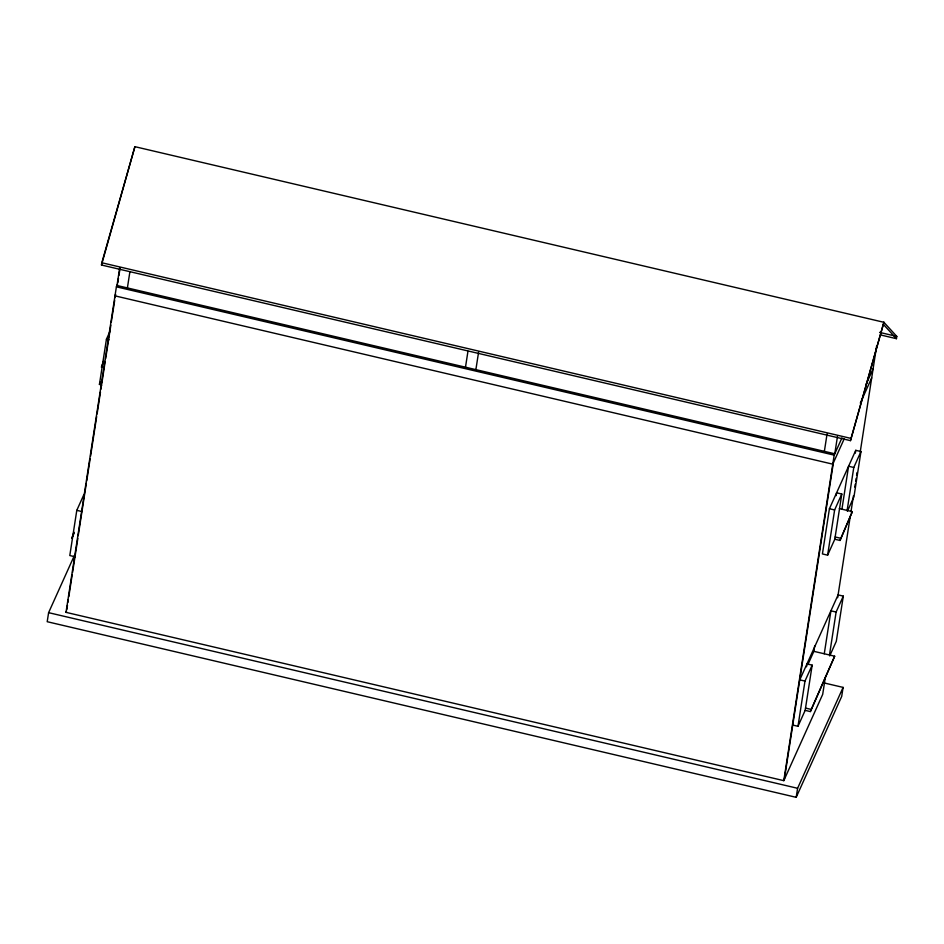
<?xml version="1.0" encoding="UTF-8"?>
<svg xmlns="http://www.w3.org/2000/svg" width="944" height="944" viewBox="0 0 944 944"><rect width="100%" height="100%" fill="white"/><g stroke="black" fill="none" stroke-linecap="round" stroke-linejoin="round"><path stroke-width="1.42" d="M850.473 440.636L883.891 322.293L850.473 440.636L101.48 265.016L101.822 262.751L134.898 146.674L883.891 322.293L896.8 336.418L896.446 338.684L880.669 334.978M74.34 555.591L48.604 612.668L47.2 621.707L796.193 797.326L841.694 696.436L843.098 687.397L823.003 682.689M83.981 494.396L76.794 510.338L69.797 555.544L75.001 556.759M134.898 146.674L101.48 265.016M102.035 385.034L99.439 384.42L106.436 339.215L110.023 331.25M825.351 677.226L822.696 694.359L783.791 780.653L65.997 612.349L116.395 286.823L117.587 284.168M66.764 609.706L67.484 605.305M67.885 602.449L68.334 599.546M68.806 596.738L72.157 574.872M72.57 572.465L77.845 538.399M78.222 535.673L86.317 483.411M86.73 480.968L90.128 458.725M90.565 456.2L96.654 416.623M97.102 413.968L100.465 391.949M100.937 389.211L101.374 386.143M101.834 383.382L105.185 361.458M105.669 358.626L110.861 325.125M111.262 322.258L114.696 300.357M115.074 297.584L115.593 294.54M119.676 268.131L116.997 285.489L834.779 453.793L837.47 436.435M117.811 282.716L118.484 278.374M118.932 275.483L120.053 268.249M127.393 287.932L129.859 272.014M465.486 367.204L467.953 351.286M475.882 369.647L478.573 352.277M824.372 451.35L827.062 433.992M783.791 780.653L834.177 455.126L841.965 437.863M784.322 779.461L833.375 462.831M847.382 511.353L853.966 496.756L860.963 451.539L855.76 450.323L829.422 508.733L822.425 553.939L827.617 555.166L834.803 539.236L841.8 494.019L836.608 492.803L836.16 495.659M806.53 666.783L806.967 663.927L812.17 665.142L805.173 710.36L797.987 726.29L792.783 725.063M797.987 726.29L804.984 681.072L812.17 665.142M827.617 555.166L834.626 509.949L841.8 494.019M807.875 664.611L813.858 651.336L814.755 645.613M796.193 797.326L797.597 788.287L843.098 687.397M805.173 710.36L810.377 711.575L834.673 656.21L813.858 651.336M841.93 509.205L848.573 466.253L853.777 467.469L860.963 451.539M834.803 539.236L840.007 540.452L852.326 511.636L839.322 508.592M824.265 653.779L830.921 610.827L836.113 612.042L843.299 596.112L838.095 594.897L799.78 679.857L804.984 681.072M855.323 453.144L855.76 450.323M847.134 510.421L853.777 467.469M837.658 597.717L850.273 516.238M850.957 511.872L853.435 495.848M854.78 487.116L855.24 484.201M855.689 481.287L856.137 478.372M856.586 475.457L857.034 472.543M860.196 452.152L876.681 345.681M829.469 654.994L836.113 612.042M852.326 511.636L840.007 540.452M843.299 596.112L836.301 641.33L829.717 655.927M834.673 656.21L810.377 711.575M115.534 294.681L114.991 295.861L832.785 464.165L844.16 438.936M103.557 361.033L101.421 367.275L102.613 364.62M99.439 384.42L100.63 381.765M73.927 532.156L71.779 538.399L74.175 533.089M65.997 612.349L66.54 611.157M865.908 384.763L873.094 368.833M860.314 403.1L871.69 377.871M879.584 332.382L896.8 336.418M101.822 262.751L850.827 438.37M116.395 286.823L834.177 455.126M106.436 339.215L109.032 339.816M829.422 508.733L834.626 509.949M835.157 536.971L840.361 538.186M76.794 510.338L81.998 511.554M805.515 708.094L810.719 709.31M48.604 612.668L797.597 788.287M883.537 324.547L896.446 338.684"/></g></svg>
